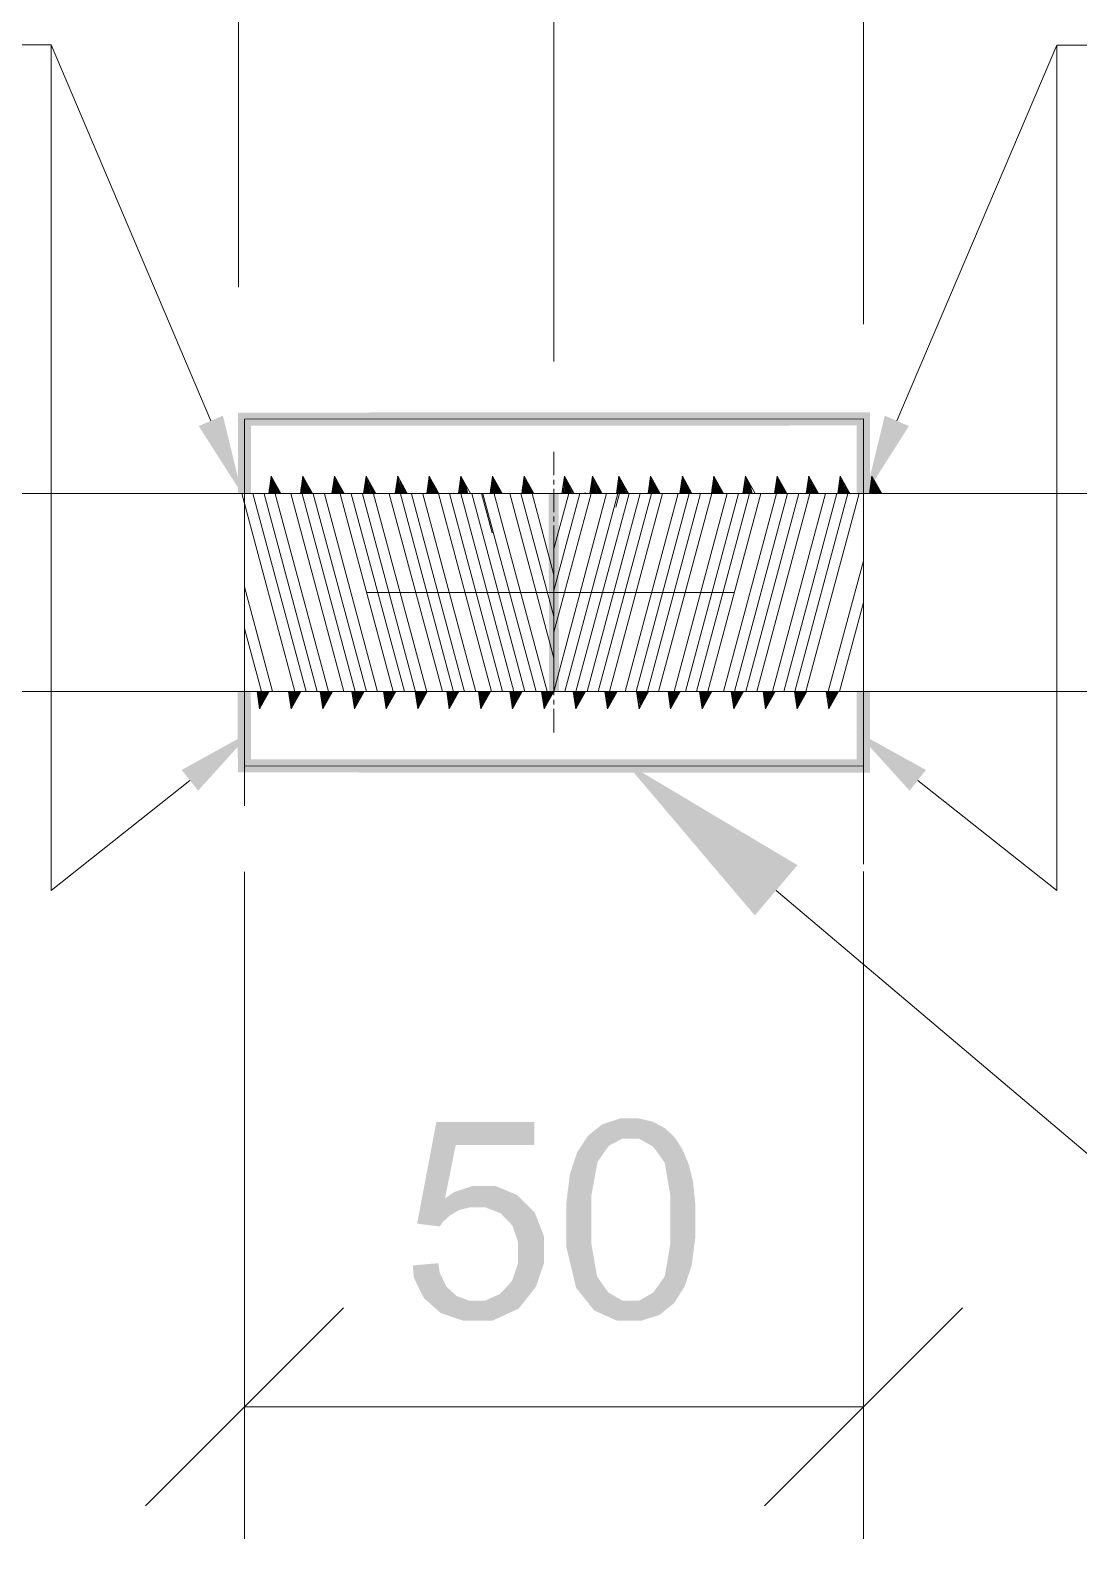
# Model space of a CAD drawing. Header units: millimetres. Extents: x 2 to 579, y 1 to 405.
# Drawn here: x 256.94 to 264.09, y 82.39 to 92.68 of the extents above; entities that cross this region are included whole.
import ezdxf

# ---------------------------------------------------------------- set-up
doc = ezdxf.new("R2010")
doc.units = ezdxf.units.MM
doc.linetypes.add('XKITLINE00', pattern=[0])
doc.layers.add('LinkedObject', color=7, linetype='Continuous', lineweight=0)

# ---------------------------------------------------------------- blocks, each defined once
blk = doc.blocks.new('*A4')
at = {"layer": 'LinkedObject'}
for color, points in [(6, [(258.087, 89.98), (258.252, 90.051), (258.381, 89.519)]), (4, [(262.663, 90.074), (258.444, 89.982), (258.354, 90.072)]), (4, [(258.354, 90.072), (258.444, 89.52), (258.354, 89.52)]), (4, [(258.444, 89.982), (258.444, 89.52), (258.354, 90.072)]), (4, [(262.573, 89.984), (258.444, 89.982), (262.663, 90.074)]), (4, [(262.663, 89.52), (262.573, 89.984), (262.663, 90.074)]), (6, [(262.764, 90.051), (262.929, 89.98), (262.635, 89.518)]), (4, [(262.573, 89.52), (262.573, 89.984), (262.663, 89.52)]), (4, [(260.473, 89.52), (260.543, 88.171), (260.475, 88.17)]), (4, [(260.54, 89.52), (260.543, 88.171), (260.473, 89.52)]), (4, [(258.442, 88.171), (258.444, 87.708), (258.352, 88.17)]), (4, [(258.352, 88.17), (258.444, 87.708), (258.354, 87.618)]), (4, [(262.663, 87.617), (262.573, 88.17), (262.663, 88.17)]), (4, [(262.573, 87.707), (262.573, 88.17), (262.663, 87.617)]), (6, [(258.083, 87.494), (257.971, 87.635), (258.45, 87.9)]), (6, [(263.045, 87.635), (262.933, 87.494), (262.566, 87.9)]), (4, [(258.444, 87.708), (262.573, 87.707), (258.354, 87.618)]), (4, [(258.354, 87.618), (262.573, 87.707), (262.663, 87.617)]), (1, [(262.169, 86.986), (261.878, 86.643), (260.994, 87.687)]), (7, [(259.839, 85.077), (259.576, 84.542), (259.707, 85.235)]), (7, [(260.376, 85.077), (259.707, 85.235), (260.376, 85.235)]), (7, [(259.839, 85.077), (259.707, 85.235), (260.376, 85.077)]), (7, [(260.883, 85.073), (260.741, 85.141), (260.789, 85.18)]), (7, [(260.838, 85.219), (260.974, 85.121), (260.789, 85.18)]), (7, [(260.789, 85.18), (260.974, 85.121), (260.883, 85.073)]), (7, [(260.96, 85.259), (260.974, 85.121), (260.838, 85.219)]), (7, [(261.033, 85.259), (260.974, 85.121), (260.96, 85.259)]), (7, [(260.974, 85.121), (261.033, 85.259), (261.031, 85.121)]), (7, [(261.033, 85.259), (261.089, 85.121), (261.031, 85.121)]), (7, [(261.183, 85.237), (261.033, 85.259), (261.087, 85.259)]), (7, [(261.224, 85.215), (261.033, 85.259), (261.183, 85.237)]), (7, [(261.186, 85.066), (261.033, 85.259), (261.224, 85.215)]), (7, [(261.089, 85.121), (261.033, 85.259), (261.186, 85.066)]), (7, [(261.224, 85.215), (261.225, 85.012), (261.186, 85.066)]), (7, [(261.265, 85.193), (261.225, 85.012), (261.224, 85.215)]), (7, [(261.332, 85.13), (261.225, 85.012), (261.265, 85.193)]), (7, [(259.766, 84.714), (259.576, 84.542), (259.839, 85.077)]), (7, [(260.741, 85.141), (260.849, 85.025), (260.667, 85.028)]), (7, [(260.849, 85.025), (260.741, 85.141), (260.883, 85.073)]), (7, [(261.359, 85.089), (261.225, 85.012), (261.332, 85.13)]), (7, [(261.359, 85.089), (261.264, 84.957), (261.225, 85.012)]), (7, [(261.385, 85.048), (261.264, 84.957), (261.359, 85.089)]), (7, [(260.667, 85.028), (260.849, 85.025), (260.643, 84.955)]), (7, [(260.643, 84.955), (260.849, 85.025), (260.806, 84.963)]), (7, [(261.427, 84.947), (261.264, 84.957), (261.385, 85.048)]), (7, [(260.806, 84.963), (260.594, 84.689), (260.643, 84.955)]), (7, [(260.764, 84.735), (260.594, 84.689), (260.806, 84.963)]), (7, [(260.643, 84.955), (260.594, 84.689), (260.618, 84.882)]), (7, [(261.442, 84.888), (261.302, 84.736), (261.264, 84.957)]), (7, [(261.442, 84.888), (261.264, 84.957), (261.427, 84.947)]), (7, [(261.457, 84.829), (261.302, 84.736), (261.442, 84.888)]), (7, [(259.954, 84.799), (259.766, 84.714), (259.827, 84.756)]), (7, [(259.936, 84.653), (259.766, 84.714), (259.954, 84.799)]), (7, [(259.936, 84.653), (259.954, 84.799), (259.977, 84.653)]), (7, [(259.977, 84.653), (259.954, 84.799), (260.041, 84.653)]), (7, [(260.021, 84.799), (260.041, 84.653), (259.954, 84.799)]), (7, [(260.258, 84.737), (260.021, 84.799), (260.109, 84.799)]), (7, [(260.146, 84.612), (260.021, 84.799), (260.258, 84.737)]), (7, [(260.041, 84.653), (260.021, 84.799), (260.146, 84.612)]), (7, [(261.473, 84.67), (261.302, 84.736), (261.457, 84.829)]), (7, [(259.576, 84.542), (259.766, 84.714), (259.864, 84.635)]), (7, [(259.864, 84.635), (259.766, 84.714), (259.936, 84.653)]), (7, [(260.146, 84.612), (260.258, 84.737), (260.185, 84.571)]), (7, [(260.185, 84.571), (260.258, 84.737), (260.225, 84.53)]), (7, [(260.318, 84.676), (260.225, 84.53), (260.258, 84.737)]), (7, [(260.225, 84.53), (260.318, 84.676), (260.264, 84.418)]), (7, [(260.264, 84.418), (260.318, 84.676), (260.44, 84.457)]), (7, [(260.44, 84.457), (260.318, 84.676), (260.379, 84.615)]), (7, [(260.594, 84.569), (260.764, 84.735), (260.764, 84.569)]), (7, [(260.594, 84.689), (260.764, 84.735), (260.594, 84.569)]), (7, [(261.473, 84.67), (261.302, 84.569), (261.302, 84.736)]), (7, [(261.473, 84.569), (261.302, 84.569), (261.473, 84.67)]), (7, [(259.832, 84.616), (259.576, 84.542), (259.864, 84.635)]), (7, [(259.8, 84.598), (259.576, 84.542), (259.832, 84.616)]), (7, [(259.749, 84.551), (259.576, 84.542), (259.8, 84.598)]), (7, [(260.764, 84.569), (260.594, 84.379), (260.594, 84.569)]), (7, [(260.764, 84.403), (260.594, 84.379), (260.764, 84.569)]), (7, [(261.473, 84.569), (261.302, 84.403), (261.302, 84.569)]), (7, [(261.473, 84.45), (261.302, 84.403), (261.473, 84.569)]), (7, [(259.576, 84.542), (259.749, 84.551), (259.731, 84.522)]), (7, [(260.264, 84.418), (260.44, 84.457), (260.264, 84.347)]), (7, [(260.264, 84.347), (260.44, 84.457), (260.264, 84.272)]), (7, [(260.44, 84.361), (260.264, 84.272), (260.44, 84.457)]), (7, [(260.223, 84.152), (260.44, 84.361), (260.333, 84.044)]), (7, [(260.264, 84.272), (260.44, 84.361), (260.223, 84.152)]), (7, [(260.333, 84.044), (260.44, 84.361), (260.386, 84.111)]), (7, [(260.386, 84.111), (260.44, 84.361), (260.44, 84.27)]), (7, [(260.764, 84.403), (260.727, 84.02), (260.594, 84.379)]), (7, [(260.594, 84.379), (260.727, 84.02), (260.66, 84.104)]), (7, [(260.803, 84.181), (260.727, 84.02), (260.764, 84.403)]), (7, [(261.264, 84.182), (261.473, 84.45), (261.424, 84.185)]), (7, [(261.302, 84.403), (261.473, 84.45), (261.264, 84.182)]), (7, [(261.424, 84.185), (261.473, 84.45), (261.448, 84.259)]), (7, [(259.73, 84.208), (259.546, 84.257), (259.72, 84.272)]), (7, [(259.546, 84.257), (259.679, 83.984), (259.554, 84.172)]), (7, [(259.73, 84.208), (259.679, 83.984), (259.546, 84.257)]), (7, [(259.554, 84.172), (259.679, 83.984), (259.621, 84.035)]), (7, [(259.775, 84.113), (259.679, 83.984), (259.73, 84.208)]), (7, [(260.223, 84.152), (260.333, 84.044), (260.182, 84.107)]), (7, [(260.727, 84.02), (260.803, 84.181), (260.841, 84.127)]), (7, [(261.424, 84.185), (261.225, 84.127), (261.264, 84.182)]), (7, [(261.399, 84.112), (261.225, 84.127), (261.424, 84.185)]), (7, [(259.679, 83.984), (259.775, 84.113), (259.737, 83.932)]), (7, [(259.81, 84.081), (259.737, 83.932), (259.775, 84.113)]), (7, [(259.844, 84.049), (259.737, 83.932), (259.81, 84.081)]), (7, [(259.844, 84.049), (259.979, 83.881), (259.737, 83.932)]), (7, [(259.929, 84.017), (259.979, 83.881), (259.844, 84.049)]), (7, [(259.979, 83.881), (260.333, 84.044), (260.091, 83.881)]), (7, [(260.04, 84.017), (260.333, 84.044), (259.979, 83.881)]), (7, [(260.141, 84.062), (260.333, 84.044), (260.04, 84.017)]), (7, [(260.091, 83.881), (260.333, 84.044), (260.268, 83.962)]), (7, [(260.182, 84.107), (260.333, 84.044), (260.141, 84.062)]), (7, [(260.88, 84.072), (260.727, 84.02), (260.841, 84.127)]), (7, [(260.88, 84.072), (261.033, 83.881), (260.727, 84.02)]), (7, [(260.976, 84.017), (261.033, 83.881), (260.88, 84.072)]), (7, [(261.278, 83.96), (261.09, 84.017), (261.186, 84.072)]), (7, [(261.225, 84.127), (261.327, 83.999), (261.186, 84.072)]), (7, [(261.186, 84.072), (261.327, 83.999), (261.278, 83.96)]), (7, [(261.327, 83.999), (261.225, 84.127), (261.399, 84.112)]), (7, [(259.979, 84.017), (259.979, 83.881), (259.929, 84.017)]), (7, [(260.04, 84.017), (259.979, 83.881), (259.979, 84.017)]), (7, [(260.727, 84.02), (261.033, 83.881), (260.783, 83.95)]), (7, [(260.783, 83.95), (261.033, 83.881), (260.936, 83.881)]), (7, [(261.033, 83.881), (260.976, 84.017), (261.033, 84.017)]), (7, [(261.033, 83.881), (261.09, 84.017), (261.107, 83.881)]), (7, [(261.09, 84.017), (261.033, 83.881), (261.033, 84.017)]), (7, [(261.23, 83.92), (261.09, 84.017), (261.278, 83.96)]), (7, [(261.107, 83.881), (261.09, 84.017), (261.23, 83.92)]), (7, [(259.737, 83.932), (259.979, 83.881), (259.887, 83.881)])]:
    blk.add_hatch(color=color, dxfattribs=at).paths.add_polyline_path(points, flags=17)
at = {"layer": 'LinkedObject', "color": 6, "linetype": 'XKITLINE00', "lineweight": 0}
for p, q in [((258.359, 90.927), (258.359, 99.607)), ((260.508, 90.42), (260.508, 99.607)), ((260.508, 90.704), (260.508, 99.607)), ((262.618, 90.675), (262.618, 99.607)), ((257.08, 92.579), (252.085, 92.579)), ((258.17, 90.015), (257.08, 92.579)), ((257.08, 86.814), (257.08, 92.579)), ((262.846, 90.015), (263.936, 92.578)), ((263.936, 92.578), (268.931, 92.578)), ((263.936, 86.813), (263.936, 92.578)), ((259.235, 88.845), (261.735, 88.845)), ((258.027, 87.564), (257.08, 86.814)), ((262.989, 87.564), (263.936, 86.813)), ((258.4, 86.941), (258.4, 82.393)), ((262.619, 86.942), (262.619, 82.393)), ((259.075, 83.968), (257.725, 82.618)), ((261.944, 82.618), (263.294, 83.968)), ((258.4, 83.293), (262.619, 83.293))]:
    blk.add_line(p, q, dxfattribs=at)
at = {"layer": 'LinkedObject', "color": 7, "linetype": 'XKITLINE00', "lineweight": 0}
for p, q in [((258.359, 90.027), (258.359, 90.027)), ((260.508, 89.804), (260.508, 89.804)), ((262.618, 89.775), (262.618, 89.775)), ((245.942, 89.52), (275.076, 89.52)), ((260.508, 89.52), (260.508, 89.52)), ((275.076, 88.17), (245.942, 88.17)), ((258.4, 87.841), (258.4, 87.841)), ((262.619, 87.842), (262.619, 87.842)), ((262.619, 83.293), (262.619, 83.293))]:
    blk.add_line(p, q, dxfattribs=at)
at = {"layer": 'LinkedObject', "color": 4, "linetype": 'XKITLINE00', "lineweight": 0}
for p, q in [((258.399, 90.027), (262.618, 90.029)), ((258.399, 89.52), (258.399, 90.027)), ((262.618, 89.52), (262.618, 90.029)), ((262.618, 90.029), (262.618, 86.992)), ((258.399, 89.88), (258.399, 87.391)), ((260.508, 89.143), (260.508, 88.17)), ((258.399, 88.17), (258.399, 87.663)), ((262.618, 88.171), (262.618, 87.662)), ((258.399, 87.663), (262.618, 87.662))]:
    blk.add_line(p, q, dxfattribs=at)
at = {"layer": 'LinkedObject', "color": 9, "linetype": 'XKITLINE00', "lineweight": 0}
for p, q in [((260.508, 89.645), (260.508, 89.804)), ((260.508, 89.582), (260.508, 89.613)), ((260.508, 89.395), (260.508, 89.551)), ((260.508, 89.392), (260.508, 89.52)), ((260.508, 89.332), (260.508, 89.363)), ((260.508, 89.33), (260.508, 89.361)), ((260.508, 89.145), (260.508, 89.301)), ((260.508, 89.142), (260.508, 89.299)), ((260.508, 89.082), (260.508, 89.113)), ((260.508, 89.08), (260.508, 89.111)), ((260.508, 88.895), (260.508, 89.051)), ((260.508, 88.892), (260.508, 89.049)), ((260.508, 88.832), (260.508, 88.863)), ((260.508, 88.83), (260.508, 88.861)), ((260.508, 88.645), (260.508, 88.801)), ((260.508, 88.642), (260.508, 88.799)), ((260.508, 88.582), (260.508, 88.613)), ((260.508, 88.58), (260.508, 88.611)), ((260.508, 88.395), (260.508, 88.551)), ((260.509, 88.392), (260.508, 88.549)), ((260.508, 88.332), (260.508, 88.363)), ((260.509, 88.145), (260.508, 88.301)), ((260.509, 88.33), (260.509, 88.361)), ((260.509, 88.17), (260.509, 88.299)), ((260.509, 88.082), (260.509, 88.113)), ((260.509, 87.891), (260.509, 88.051))]:
    blk.add_line(p, q, dxfattribs=at)
at = {"layer": 'LinkedObject', "color": 1, "linetype": 'XKITLINE00', "lineweight": 0}
for p, q in [((258.581, 89.638), (258.564, 89.52)), ((258.577, 89.607), (258.6, 89.52)), ((258.578, 89.615), (258.603, 89.52)), ((258.58, 89.629), (258.609, 89.52)), ((258.647, 89.52), (258.581, 89.638)), ((258.581, 89.636), (258.612, 89.52)), ((258.591, 89.62), (258.618, 89.52)), ((258.597, 89.61), (258.621, 89.52)), ((258.797, 89.638), (258.78, 89.52)), ((258.792, 89.608), (258.816, 89.52)), ((258.794, 89.615), (258.819, 89.52)), ((258.796, 89.629), (258.825, 89.52)), ((258.863, 89.52), (258.797, 89.638)), ((258.797, 89.637), (258.828, 89.52)), ((258.807, 89.62), (258.834, 89.52)), ((258.813, 89.609), (258.837, 89.52)), ((259.012, 89.638), (258.995, 89.52)), ((259.008, 89.608), (259.032, 89.52)), ((259.009, 89.615), (259.035, 89.52)), ((259.011, 89.63), (259.041, 89.52)), ((259.078, 89.52), (259.012, 89.638)), ((259.012, 89.637), (259.044, 89.52)), ((259.023, 89.619), (259.05, 89.52)), ((259.029, 89.609), (259.053, 89.52)), ((259.228, 89.638), (259.211, 89.52)), ((259.224, 89.608), (259.247, 89.52)), ((259.225, 89.615), (259.25, 89.52)), ((259.227, 89.63), (259.256, 89.52)), ((259.294, 89.52), (259.228, 89.638)), ((259.228, 89.637), (259.259, 89.52)), ((259.239, 89.619), (259.265, 89.52)), ((259.245, 89.608), (259.268, 89.52)), ((259.444, 89.638), (259.426, 89.52)), ((259.439, 89.609), (259.463, 89.52)), ((259.44, 89.616), (259.466, 89.52)), ((259.442, 89.63), (259.472, 89.52)), ((259.443, 89.638), (259.475, 89.52)), ((259.509, 89.52), (259.444, 89.638)), ((259.455, 89.618), (259.481, 89.52)), ((259.46, 89.608), (259.484, 89.52)), ((259.659, 89.638), (259.642, 89.52)), ((259.655, 89.609), (259.679, 89.52)), ((259.656, 89.616), (259.682, 89.52)), ((259.658, 89.631), (259.688, 89.52)), ((259.659, 89.638), (259.691, 89.52)), ((259.725, 89.52), (259.659, 89.638)), ((259.67, 89.618), (259.697, 89.52)), ((259.676, 89.607), (259.7, 89.52)), ((259.875, 89.638), (259.857, 89.52)), ((259.87, 89.609), (259.894, 89.52)), ((259.872, 89.616), (259.897, 89.52)), ((259.874, 89.631), (259.903, 89.52)), ((259.875, 89.638), (259.906, 89.52)), ((259.94, 89.52), (259.875, 89.638)), ((259.886, 89.617), (259.912, 89.52)), ((259.892, 89.607), (259.915, 89.52)), ((260.09, 89.638), (260.073, 89.52)), ((260.086, 89.607), (260.109, 89.52)), ((260.087, 89.614), (260.112, 89.52)), ((260.089, 89.628), (260.118, 89.52)), ((260.156, 89.52), (260.09, 89.638)), ((260.09, 89.636), (260.121, 89.52)), ((260.1, 89.621), (260.127, 89.52)), ((260.106, 89.61), (260.13, 89.52)), ((260.306, 89.638), (260.289, 89.52)), ((260.301, 89.607), (260.325, 89.52)), ((260.302, 89.614), (260.328, 89.52)), ((260.304, 89.629), (260.334, 89.52)), ((260.305, 89.636), (260.337, 89.52)), ((260.372, 89.52), (260.306, 89.638)), ((260.316, 89.62), (260.343, 89.52)), ((260.321, 89.61), (260.346, 89.52)), ((260.58, 89.638), (260.563, 89.52)), ((260.576, 89.607), (260.599, 89.52)), ((260.577, 89.615), (260.602, 89.52)), ((260.579, 89.629), (260.608, 89.52)), ((260.646, 89.52), (260.58, 89.638)), ((260.58, 89.636), (260.611, 89.52)), ((260.59, 89.62), (260.617, 89.52)), ((260.596, 89.61), (260.62, 89.52)), ((260.771, 89.638), (260.754, 89.52)), ((260.767, 89.608), (260.79, 89.52)), ((260.768, 89.615), (260.793, 89.52)), ((260.77, 89.629), (260.799, 89.52)), ((260.837, 89.52), (260.771, 89.638)), ((260.771, 89.637), (260.802, 89.52)), ((260.782, 89.62), (260.808, 89.52)), ((260.787, 89.609), (260.811, 89.52)), ((260.952, 89.638), (260.935, 89.52)), ((260.948, 89.608), (260.972, 89.52)), ((260.949, 89.615), (260.975, 89.52)), ((260.951, 89.63), (260.981, 89.52)), ((261.018, 89.52), (260.952, 89.638)), ((260.952, 89.637), (260.984, 89.52)), ((260.963, 89.619), (260.99, 89.52)), ((260.969, 89.609), (260.993, 89.52)), ((261.168, 89.638), (261.151, 89.52)), ((261.164, 89.608), (261.187, 89.52)), ((261.165, 89.615), (261.19, 89.52)), ((261.167, 89.63), (261.196, 89.52)), ((261.234, 89.52), (261.168, 89.638)), ((261.168, 89.637), (261.199, 89.52)), ((261.179, 89.619), (261.205, 89.52)), ((261.185, 89.608), (261.208, 89.52)), ((261.384, 89.638), (261.366, 89.52)), ((261.379, 89.609), (261.403, 89.52)), ((261.38, 89.616), (261.406, 89.52)), ((261.382, 89.63), (261.412, 89.52)), ((261.383, 89.637), (261.415, 89.52)), ((261.449, 89.52), (261.384, 89.638)), ((261.395, 89.618), (261.421, 89.52)), ((261.4, 89.608), (261.424, 89.52)), ((261.599, 89.638), (261.582, 89.52)), ((261.595, 89.609), (261.619, 89.52)), ((261.596, 89.616), (261.622, 89.52)), ((261.598, 89.631), (261.628, 89.52)), ((261.599, 89.638), (261.631, 89.52)), ((261.665, 89.52), (261.599, 89.638)), ((261.61, 89.618), (261.637, 89.52)), ((261.616, 89.607), (261.64, 89.52)), ((261.815, 89.638), (261.797, 89.52)), ((261.81, 89.609), (261.834, 89.52)), ((261.811, 89.616), (261.837, 89.52)), ((261.814, 89.631), (261.843, 89.52)), ((261.815, 89.638), (261.846, 89.52)), ((261.88, 89.52), (261.815, 89.638)), ((261.826, 89.617), (261.852, 89.52)), ((261.832, 89.607), (261.855, 89.52)), ((262.03, 89.638), (262.013, 89.52)), ((262.026, 89.607), (262.049, 89.52)), ((262.027, 89.614), (262.052, 89.52)), ((262.029, 89.628), (262.058, 89.52)), ((262.096, 89.52), (262.03, 89.638)), ((262.03, 89.636), (262.061, 89.52)), ((262.04, 89.621), (262.067, 89.52)), ((262.046, 89.611), (262.07, 89.52)), ((262.246, 89.638), (262.229, 89.52)), ((262.241, 89.607), (262.265, 89.52)), ((262.242, 89.614), (262.268, 89.52)), ((262.244, 89.629), (262.273, 89.52)), ((262.245, 89.636), (262.276, 89.52)), ((262.312, 89.52), (262.246, 89.638)), ((262.256, 89.62), (262.282, 89.52)), ((262.261, 89.61), (262.285, 89.52)), ((262.461, 89.638), (262.444, 89.52)), ((262.457, 89.607), (262.48, 89.52)), ((262.458, 89.615), (262.483, 89.52)), ((262.46, 89.629), (262.489, 89.52)), ((262.527, 89.52), (262.461, 89.638)), ((262.461, 89.636), (262.492, 89.52)), ((262.471, 89.62), (262.498, 89.52)), ((262.477, 89.61), (262.501, 89.52)), ((262.677, 89.638), (262.66, 89.52)), ((262.672, 89.608), (262.696, 89.52)), ((262.673, 89.615), (262.699, 89.52)), ((262.676, 89.629), (262.705, 89.52)), ((262.743, 89.52), (262.677, 89.638)), ((262.677, 89.637), (262.708, 89.52)), ((262.687, 89.62), (262.714, 89.52)), ((262.693, 89.609), (262.717, 89.52)), ((258.381, 89.519), (258.742, 88.169)), ((258.457, 89.519), (258.819, 88.169)), ((258.533, 89.518), (258.895, 88.169)), ((258.564, 89.52), (258.564, 89.52)), ((258.565, 89.528), (258.567, 89.52)), ((258.567, 89.542), (258.573, 89.52)), ((258.568, 89.549), (258.576, 89.52)), ((258.571, 89.564), (258.582, 89.52)), ((258.572, 89.571), (258.585, 89.52)), ((258.574, 89.586), (258.591, 89.52)), ((258.575, 89.593), (258.594, 89.52)), ((258.609, 89.589), (258.627, 89.52)), ((258.609, 89.518), (258.971, 88.169)), ((258.615, 89.579), (258.63, 89.52)), ((258.626, 89.558), (258.636, 89.52)), ((258.632, 89.547), (258.639, 89.52)), ((258.643, 89.527), (258.645, 89.52)), ((258.716, 89.519), (259.077, 88.169)), ((258.78, 89.521), (258.78, 89.52)), ((258.781, 89.528), (258.783, 89.52)), ((258.783, 89.542), (258.789, 89.52)), ((258.784, 89.55), (258.792, 89.52)), ((258.786, 89.564), (258.798, 89.52)), ((258.787, 89.571), (258.801, 89.52)), ((258.789, 89.586), (258.807, 89.52)), ((258.79, 89.593), (258.81, 89.52)), ((258.792, 89.518), (259.154, 88.169)), ((258.825, 89.588), (258.843, 89.52)), ((258.83, 89.578), (258.846, 89.52)), ((258.842, 89.557), (258.852, 89.52)), ((258.848, 89.547), (258.855, 89.52)), ((258.859, 89.526), (258.861, 89.52)), ((258.868, 89.518), (259.23, 88.169)), ((258.944, 89.518), (259.306, 88.168)), ((258.995, 89.521), (258.996, 89.52)), ((258.996, 89.528), (258.999, 89.52)), ((258.999, 89.543), (259.005, 89.52)), ((259, 89.55), (259.008, 89.52)), ((259.002, 89.564), (259.014, 89.52)), ((259.003, 89.572), (259.017, 89.52)), ((259.005, 89.586), (259.023, 89.52)), ((259.006, 89.593), (259.026, 89.52)), ((259.04, 89.588), (259.059, 89.52)), ((259.046, 89.578), (259.062, 89.52)), ((259.051, 89.518), (259.413, 88.169)), ((259.058, 89.557), (259.068, 89.52)), ((259.063, 89.547), (259.071, 89.52)), ((259.075, 89.526), (259.077, 89.52)), ((259.127, 89.518), (259.489, 88.169)), ((259.203, 89.518), (259.565, 88.168)), ((259.211, 89.521), (259.211, 89.52)), ((259.212, 89.529), (259.214, 89.52)), ((259.214, 89.543), (259.22, 89.52)), ((259.215, 89.55), (259.223, 89.52)), ((259.217, 89.565), (259.229, 89.52)), ((259.218, 89.572), (259.232, 89.52)), ((259.221, 89.587), (259.238, 89.52)), ((259.222, 89.594), (259.241, 89.52)), ((259.256, 89.588), (259.274, 89.52)), ((259.262, 89.577), (259.277, 89.52)), ((259.273, 89.557), (259.283, 89.52)), ((259.279, 89.546), (259.286, 89.52)), ((259.279, 89.518), (259.641, 88.168)), ((259.291, 89.525), (259.292, 89.52)), ((259.386, 89.518), (259.748, 88.169)), ((259.427, 89.522), (259.427, 89.52)), ((259.428, 89.529), (259.43, 89.52)), ((259.43, 89.543), (259.436, 89.52)), ((259.431, 89.551), (259.439, 89.52)), ((259.433, 89.565), (259.445, 89.52)), ((259.434, 89.572), (259.448, 89.52)), ((259.436, 89.587), (259.454, 89.52)), ((259.437, 89.594), (259.457, 89.52)), ((259.462, 89.518), (259.824, 88.168)), ((259.472, 89.587), (259.49, 89.52)), ((259.478, 89.577), (259.493, 89.52)), ((259.489, 89.556), (259.499, 89.52)), ((259.495, 89.546), (259.502, 89.52)), ((259.507, 89.525), (259.508, 89.52)), ((259.538, 89.518), (259.9, 88.168)), ((259.614, 89.517), (259.976, 88.168)), ((259.642, 89.522), (259.643, 89.52)), ((259.643, 89.529), (259.646, 89.52)), ((259.645, 89.544), (259.652, 89.52)), ((259.646, 89.551), (259.655, 89.52)), ((259.649, 89.565), (259.661, 89.52)), ((259.65, 89.573), (259.664, 89.52)), ((259.652, 89.587), (259.67, 89.52)), ((259.653, 89.594), (259.673, 89.52)), ((259.688, 89.587), (259.706, 89.52)), ((259.694, 89.576), (259.709, 89.52)), ((259.705, 89.556), (259.715, 89.52)), ((259.711, 89.545), (259.718, 89.52)), ((259.721, 89.519), (260.082, 88.17)), ((259.722, 89.525), (259.724, 89.52)), ((259.797, 89.519), (260.159, 88.169)), ((259.858, 89.522), (259.858, 89.52)), ((259.859, 89.53), (259.861, 89.52)), ((259.861, 89.544), (259.867, 89.52)), ((259.862, 89.551), (259.87, 89.52)), ((259.864, 89.566), (259.876, 89.52)), ((259.865, 89.573), (259.879, 89.52)), ((259.867, 89.587), (259.885, 89.52)), ((259.868, 89.595), (259.888, 89.52)), ((259.873, 89.519), (260.235, 88.169)), ((259.904, 89.586), (259.921, 89.52)), ((259.949, 89.519), (260.311, 88.169)), ((260.015, 89.52), (260.087, 89.252)), ((260.025, 89.518), (260.387, 88.169)), ((260.074, 89.527), (260.076, 89.52)), ((260.076, 89.542), (260.082, 89.52)), ((260.077, 89.549), (260.085, 89.52)), ((260.079, 89.563), (260.091, 89.52)), ((260.08, 89.57), (260.094, 89.52)), ((260.083, 89.585), (260.1, 89.52)), ((260.084, 89.592), (260.103, 89.52)), ((260.101, 89.518), (260.463, 88.169)), ((260.117, 89.59), (260.136, 89.52)), ((260.123, 89.579), (260.139, 89.52)), ((260.134, 89.559), (260.145, 89.52)), ((260.14, 89.548), (260.148, 89.52)), ((260.152, 89.528), (260.154, 89.52)), ((260.208, 89.52), (260.509, 88.398)), ((260.284, 89.52), (260.508, 88.682)), ((260.289, 89.52), (260.289, 89.52)), ((260.29, 89.527), (260.292, 89.52)), ((260.292, 89.542), (260.298, 89.52)), ((260.293, 89.549), (260.301, 89.52)), ((260.295, 89.564), (260.307, 89.52)), ((260.296, 89.571), (260.31, 89.52)), ((260.298, 89.585), (260.316, 89.52)), ((260.299, 89.592), (260.319, 89.52)), ((260.333, 89.589), (260.352, 89.52)), ((260.339, 89.579), (260.355, 89.52)), ((260.35, 89.558), (260.361, 89.52)), ((260.356, 89.548), (260.364, 89.52)), ((260.36, 89.519), (260.508, 88.966)), ((260.368, 89.527), (260.369, 89.52)), ((260.504, 89.52), (260.504, 89.52)), ((260.507, 89.52), (260.507, 89.52)), ((260.868, 89.52), (260.507, 88.17)), ((260.762, 89.521), (260.508, 88.575)), ((260.686, 89.521), (260.508, 88.859)), ((260.61, 89.521), (260.508, 89.142)), ((260.566, 89.542), (260.572, 89.52)), ((260.567, 89.549), (260.575, 89.52)), ((260.569, 89.564), (260.581, 89.52)), ((260.57, 89.571), (260.584, 89.52)), ((260.572, 89.547), (260.579, 89.52)), ((260.573, 89.586), (260.59, 89.52)), ((260.574, 89.593), (260.593, 89.52)), ((260.583, 89.527), (260.585, 89.52)), ((260.944, 89.52), (260.583, 88.17)), ((260.608, 89.589), (260.626, 89.52)), ((260.613, 89.579), (260.629, 89.52)), ((260.625, 89.558), (260.635, 89.52)), ((261.021, 89.52), (260.659, 88.17)), ((260.72, 89.521), (260.72, 89.52)), ((260.721, 89.528), (260.723, 89.52)), ((261.097, 89.52), (260.735, 88.171)), ((260.757, 89.542), (260.763, 89.52)), ((260.758, 89.55), (260.766, 89.52)), ((260.761, 89.564), (260.772, 89.52)), ((260.762, 89.571), (260.775, 89.52)), ((260.764, 89.586), (260.781, 89.52)), ((260.765, 89.593), (260.784, 89.52)), ((260.799, 89.588), (260.817, 89.52)), ((260.799, 89.526), (260.801, 89.52)), ((260.805, 89.578), (260.82, 89.52)), ((261.173, 89.52), (260.811, 88.171)), ((260.816, 89.557), (260.826, 89.52)), ((260.822, 89.547), (260.829, 89.52)), ((261.249, 89.521), (260.887, 88.171)), ((260.956, 89.52), (260.93, 89.426)), ((260.935, 89.521), (260.936, 89.52)), ((260.936, 89.528), (260.939, 89.52)), ((260.939, 89.543), (260.945, 89.52)), ((260.94, 89.55), (260.948, 89.52)), ((260.942, 89.564), (260.954, 89.52)), ((260.943, 89.572), (260.957, 89.52)), ((260.945, 89.586), (260.963, 89.52)), ((260.946, 89.593), (260.966, 89.52)), ((260.98, 89.588), (260.999, 89.52)), ((260.986, 89.578), (261.002, 89.52)), ((261.355, 89.519), (260.994, 88.169)), ((260.998, 89.557), (261.008, 89.52)), ((261.003, 89.547), (261.011, 89.52)), ((261.015, 89.526), (261.017, 89.52)), ((261.431, 89.519), (261.07, 88.17)), ((261.508, 89.519), (261.146, 88.17)), ((261.151, 89.521), (261.151, 89.52)), ((261.152, 89.529), (261.154, 89.52)), ((261.154, 89.543), (261.16, 89.52)), ((261.155, 89.55), (261.163, 89.52)), ((261.157, 89.565), (261.169, 89.52)), ((261.158, 89.572), (261.172, 89.52)), ((261.16, 89.586), (261.178, 89.52)), ((261.162, 89.594), (261.181, 89.52)), ((261.196, 89.588), (261.214, 89.52)), ((261.202, 89.577), (261.217, 89.52)), ((261.213, 89.556), (261.223, 89.52)), ((261.219, 89.546), (261.226, 89.52)), ((261.584, 89.52), (261.222, 88.17)), ((261.231, 89.525), (261.232, 89.52)), ((261.69, 89.519), (261.329, 88.17)), ((261.367, 89.522), (261.367, 89.52)), ((261.368, 89.529), (261.37, 89.52)), ((261.37, 89.543), (261.376, 89.52)), ((261.371, 89.551), (261.379, 89.52)), ((261.373, 89.565), (261.385, 89.52)), ((261.374, 89.572), (261.388, 89.52)), ((261.376, 89.587), (261.394, 89.52)), ((261.377, 89.594), (261.397, 89.52)), ((261.767, 89.519), (261.405, 88.17)), ((261.412, 89.587), (261.43, 89.52)), ((261.418, 89.577), (261.433, 89.52)), ((261.429, 89.556), (261.439, 89.52)), ((261.435, 89.546), (261.442, 89.52)), ((261.447, 89.525), (261.448, 89.52)), ((261.843, 89.52), (261.481, 88.17)), ((261.919, 89.52), (261.557, 88.17)), ((261.582, 89.522), (261.583, 89.52)), ((261.583, 89.529), (261.586, 89.52)), ((261.585, 89.544), (261.592, 89.52)), ((261.586, 89.551), (261.595, 89.52)), ((261.588, 89.565), (261.601, 89.52)), ((261.59, 89.573), (261.604, 89.52)), ((261.592, 89.587), (261.61, 89.52)), ((261.593, 89.594), (261.613, 89.52)), ((261.628, 89.587), (261.646, 89.52)), ((261.633, 89.576), (261.649, 89.52)), ((261.645, 89.556), (261.655, 89.52)), ((261.651, 89.545), (261.658, 89.52)), ((261.662, 89.525), (261.664, 89.52)), ((262.025, 89.519), (261.664, 88.17)), ((261.798, 89.522), (261.798, 89.52)), ((261.799, 89.529), (261.801, 89.52)), ((261.801, 89.544), (261.807, 89.52)), ((261.802, 89.551), (261.81, 89.52)), ((261.804, 89.566), (261.816, 89.52)), ((261.805, 89.573), (261.819, 89.52)), ((261.807, 89.587), (261.825, 89.52)), ((261.808, 89.595), (261.828, 89.52)), ((262.178, 89.52), (261.816, 88.17)), ((261.844, 89.586), (261.861, 89.52)), ((262.254, 89.52), (261.892, 88.17)), ((262.361, 89.52), (261.999, 88.17)), ((262.014, 89.527), (262.016, 89.52)), ((262.016, 89.542), (262.022, 89.52)), ((262.017, 89.549), (262.025, 89.52)), ((262.019, 89.563), (262.031, 89.52)), ((262.02, 89.57), (262.034, 89.52)), ((262.022, 89.585), (262.04, 89.52)), ((262.023, 89.592), (262.043, 89.52)), ((262.057, 89.59), (262.076, 89.52)), ((262.063, 89.579), (262.079, 89.52)), ((262.074, 89.559), (262.085, 89.52)), ((262.437, 89.52), (262.075, 88.17)), ((262.08, 89.548), (262.088, 89.52)), ((262.092, 89.528), (262.094, 89.52)), ((262.513, 89.52), (262.151, 88.17)), ((262.589, 89.52), (262.227, 88.17)), ((262.229, 89.52), (262.229, 89.52)), ((262.23, 89.527), (262.232, 89.52)), ((262.232, 89.542), (262.238, 89.52)), ((262.233, 89.549), (262.241, 89.52)), ((262.235, 89.564), (262.247, 89.52)), ((262.236, 89.571), (262.25, 89.52)), ((262.238, 89.585), (262.256, 89.52)), ((262.239, 89.593), (262.259, 89.52)), ((262.273, 89.589), (262.291, 89.52)), ((262.279, 89.579), (262.294, 89.52)), ((262.29, 89.558), (262.3, 89.52)), ((262.296, 89.548), (262.303, 89.52)), ((262.308, 89.527), (262.309, 89.52)), ((262.444, 89.52), (262.444, 89.52)), ((262.445, 89.528), (262.447, 89.52)), ((262.447, 89.542), (262.453, 89.52)), ((262.448, 89.549), (262.456, 89.52)), ((262.45, 89.564), (262.462, 89.52)), ((262.452, 89.571), (262.465, 89.52)), ((262.454, 89.586), (262.471, 89.52)), ((262.455, 89.593), (262.474, 89.52)), ((262.489, 89.589), (262.507, 89.52)), ((262.494, 89.579), (262.51, 89.52)), ((262.506, 89.558), (262.516, 89.52)), ((262.512, 89.547), (262.519, 89.52)), ((262.523, 89.527), (262.525, 89.52)), ((262.66, 89.521), (262.66, 89.52)), ((262.661, 89.528), (262.663, 89.52)), ((262.663, 89.542), (262.669, 89.52)), ((262.664, 89.55), (262.672, 89.52)), ((262.666, 89.564), (262.678, 89.52)), ((262.667, 89.571), (262.681, 89.52)), ((262.669, 89.586), (262.687, 89.52)), ((262.67, 89.593), (262.69, 89.52)), ((262.704, 89.588), (262.723, 89.52)), ((262.71, 89.578), (262.726, 89.52)), ((262.722, 89.557), (262.732, 89.52)), ((262.728, 89.547), (262.735, 89.52)), ((262.739, 89.526), (262.741, 89.52)), ((262.618, 89.06), (262.379, 88.17)), ((258.399, 88.884), (258.59, 88.169)), ((262.618, 88.777), (262.456, 88.17)), ((258.399, 88.6), (258.514, 88.169)), ((258.502, 88.052), (258.485, 88.17)), ((258.486, 88.17), (258.513, 88.072)), ((258.489, 88.17), (258.515, 88.075)), ((258.495, 88.17), (258.519, 88.082)), ((258.498, 88.17), (258.521, 88.086)), ((258.568, 88.17), (258.502, 88.052)), ((258.504, 88.17), (258.525, 88.093)), ((258.507, 88.17), (258.527, 88.097)), ((258.513, 88.17), (258.531, 88.104)), ((258.516, 88.17), (258.533, 88.108)), ((258.522, 88.17), (258.537, 88.115)), ((258.525, 88.17), (258.539, 88.119)), ((258.531, 88.17), (258.543, 88.126)), ((258.534, 88.17), (258.545, 88.13)), ((258.54, 88.17), (258.549, 88.137)), ((258.543, 88.17), (258.551, 88.141)), ((258.549, 88.17), (258.555, 88.148)), ((258.552, 88.17), (258.557, 88.151)), ((258.558, 88.17), (258.561, 88.159)), ((258.561, 88.17), (258.563, 88.162)), ((258.567, 88.17), (258.567, 88.17)), ((258.718, 88.052), (258.7, 88.17)), ((258.702, 88.17), (258.728, 88.072)), ((258.705, 88.17), (258.73, 88.075)), ((258.711, 88.17), (258.734, 88.083)), ((258.714, 88.17), (258.736, 88.086)), ((258.783, 88.17), (258.718, 88.052)), ((258.72, 88.17), (258.74, 88.094)), ((258.723, 88.17), (258.742, 88.097)), ((258.729, 88.17), (258.746, 88.104)), ((258.732, 88.17), (258.749, 88.108)), ((258.738, 88.17), (258.753, 88.115)), ((258.741, 88.17), (258.755, 88.119)), ((258.747, 88.17), (258.759, 88.126)), ((258.75, 88.17), (258.761, 88.13)), ((258.756, 88.17), (258.765, 88.137)), ((258.759, 88.17), (258.767, 88.141)), ((258.765, 88.17), (258.771, 88.148)), ((258.768, 88.17), (258.773, 88.152)), ((258.774, 88.17), (258.777, 88.159)), ((258.777, 88.17), (258.779, 88.162)), ((258.783, 88.17), (258.783, 88.17)), ((258.933, 88.052), (258.916, 88.17)), ((258.918, 88.17), (258.944, 88.072)), ((258.921, 88.17), (258.946, 88.076)), ((258.926, 88.17), (258.95, 88.083)), ((258.929, 88.17), (258.952, 88.086)), ((258.999, 88.17), (258.933, 88.052)), ((258.935, 88.17), (258.956, 88.094)), ((258.938, 88.17), (258.958, 88.097)), ((258.944, 88.17), (258.962, 88.105)), ((258.947, 88.17), (258.964, 88.108)), ((258.953, 88.17), (258.968, 88.115)), ((258.956, 88.17), (258.97, 88.119)), ((258.962, 88.17), (258.974, 88.126)), ((258.965, 88.17), (258.976, 88.13)), ((258.971, 88.17), (258.98, 88.137)), ((258.974, 88.17), (258.982, 88.141)), ((258.98, 88.17), (258.986, 88.148)), ((258.983, 88.17), (258.988, 88.152)), ((258.989, 88.17), (258.992, 88.159)), ((258.992, 88.17), (258.994, 88.163)), ((258.998, 88.17), (258.999, 88.17)), ((259.149, 88.052), (259.131, 88.17)), ((259.133, 88.17), (259.16, 88.072)), ((259.136, 88.17), (259.162, 88.076)), ((259.142, 88.17), (259.166, 88.083)), ((259.145, 88.17), (259.168, 88.087)), ((259.214, 88.17), (259.149, 88.052)), ((259.151, 88.17), (259.172, 88.094)), ((259.154, 88.17), (259.174, 88.097)), ((259.16, 88.17), (259.178, 88.105)), ((259.163, 88.17), (259.18, 88.108)), ((259.169, 88.17), (259.184, 88.116)), ((259.172, 88.17), (259.186, 88.119)), ((259.178, 88.17), (259.19, 88.127)), ((259.181, 88.17), (259.192, 88.13)), ((259.187, 88.17), (259.196, 88.137)), ((259.19, 88.17), (259.198, 88.141)), ((259.196, 88.17), (259.202, 88.148)), ((259.199, 88.17), (259.204, 88.152)), ((259.205, 88.17), (259.208, 88.159)), ((259.208, 88.17), (259.21, 88.163)), ((259.214, 88.17), (259.214, 88.17)), ((259.364, 88.052), (259.347, 88.17)), ((259.349, 88.17), (259.375, 88.072)), ((259.352, 88.17), (259.377, 88.076)), ((259.358, 88.17), (259.381, 88.083)), ((259.361, 88.17), (259.383, 88.087)), ((259.43, 88.17), (259.364, 88.052)), ((259.367, 88.17), (259.387, 88.094)), ((259.37, 88.17), (259.389, 88.098)), ((259.376, 88.17), (259.393, 88.105)), ((259.379, 88.17), (259.395, 88.109)), ((259.385, 88.17), (259.399, 88.116)), ((259.388, 88.17), (259.401, 88.119)), ((259.394, 88.17), (259.406, 88.127)), ((259.397, 88.17), (259.408, 88.13)), ((259.403, 88.17), (259.412, 88.138)), ((259.406, 88.17), (259.414, 88.141)), ((259.412, 88.17), (259.418, 88.148)), ((259.415, 88.17), (259.42, 88.152)), ((259.421, 88.17), (259.424, 88.159)), ((259.424, 88.17), (259.426, 88.163)), ((259.43, 88.17), (259.43, 88.17)), ((259.58, 88.052), (259.562, 88.17)), ((259.565, 88.17), (259.591, 88.072)), ((259.568, 88.17), (259.593, 88.076)), ((259.574, 88.17), (259.597, 88.083)), ((259.577, 88.17), (259.599, 88.087)), ((259.645, 88.17), (259.58, 88.052)), ((259.583, 88.17), (259.603, 88.094)), ((259.586, 88.17), (259.605, 88.098)), ((259.591, 88.17), (259.609, 88.105)), ((259.594, 88.17), (259.611, 88.109)), ((259.6, 88.17), (259.615, 88.116)), ((259.603, 88.17), (259.617, 88.12)), ((259.609, 88.17), (259.621, 88.127)), ((259.612, 88.17), (259.623, 88.13)), ((259.618, 88.17), (259.627, 88.138)), ((259.621, 88.17), (259.629, 88.141)), ((259.627, 88.17), (259.633, 88.149)), ((259.63, 88.17), (259.635, 88.152)), ((259.636, 88.17), (259.639, 88.159)), ((259.639, 88.17), (259.641, 88.163)), ((259.645, 88.17), (259.645, 88.17)), ((259.795, 88.052), (259.778, 88.17)), ((259.78, 88.17), (259.806, 88.073)), ((259.783, 88.17), (259.808, 88.076)), ((259.789, 88.17), (259.813, 88.083)), ((259.792, 88.17), (259.815, 88.087)), ((259.861, 88.17), (259.795, 88.052)), ((259.798, 88.17), (259.819, 88.094)), ((259.801, 88.17), (259.821, 88.098)), ((259.807, 88.17), (259.825, 88.105)), ((259.81, 88.17), (259.827, 88.109)), ((259.816, 88.17), (259.831, 88.116)), ((259.819, 88.17), (259.833, 88.12)), ((259.825, 88.17), (259.837, 88.127)), ((259.828, 88.17), (259.839, 88.131)), ((259.834, 88.17), (259.843, 88.138)), ((259.837, 88.17), (259.845, 88.141)), ((259.843, 88.17), (259.849, 88.149)), ((259.846, 88.17), (259.851, 88.152)), ((259.852, 88.17), (259.855, 88.16)), ((259.855, 88.17), (259.857, 88.163)), ((260.011, 88.052), (259.994, 88.17)), ((259.995, 88.17), (260.021, 88.071)), ((259.998, 88.17), (260.023, 88.075)), ((260.004, 88.17), (260.027, 88.082)), ((260.007, 88.17), (260.029, 88.086)), ((260.077, 88.17), (260.011, 88.052)), ((260.013, 88.17), (260.033, 88.093)), ((260.016, 88.17), (260.036, 88.097)), ((260.022, 88.17), (260.04, 88.104)), ((260.025, 88.17), (260.042, 88.108)), ((260.031, 88.17), (260.046, 88.115)), ((260.034, 88.17), (260.048, 88.118)), ((260.04, 88.17), (260.052, 88.126)), ((260.043, 88.17), (260.054, 88.129)), ((260.049, 88.17), (260.058, 88.137)), ((260.052, 88.17), (260.06, 88.14)), ((260.058, 88.17), (260.064, 88.147)), ((260.061, 88.17), (260.066, 88.151)), ((260.067, 88.17), (260.07, 88.158)), ((260.07, 88.17), (260.072, 88.162)), ((260.076, 88.17), (260.076, 88.169)), ((260.226, 88.052), (260.209, 88.17)), ((260.21, 88.17), (260.237, 88.071)), ((260.213, 88.17), (260.239, 88.075)), ((260.219, 88.17), (260.243, 88.082)), ((260.222, 88.17), (260.245, 88.086)), ((260.292, 88.17), (260.226, 88.052)), ((260.228, 88.17), (260.249, 88.093)), ((260.231, 88.17), (260.251, 88.097)), ((260.237, 88.17), (260.255, 88.104)), ((260.24, 88.17), (260.257, 88.108)), ((260.246, 88.17), (260.261, 88.115)), ((260.249, 88.17), (260.263, 88.119)), ((260.255, 88.17), (260.267, 88.126)), ((260.258, 88.17), (260.269, 88.129)), ((260.264, 88.17), (260.273, 88.137)), ((260.267, 88.17), (260.275, 88.14)), ((260.273, 88.17), (260.279, 88.148)), ((260.276, 88.17), (260.281, 88.151)), ((260.282, 88.17), (260.286, 88.159)), ((260.285, 88.17), (260.288, 88.162)), ((260.291, 88.17), (260.292, 88.169)), ((260.442, 88.052), (260.425, 88.17)), ((260.426, 88.17), (260.453, 88.072)), ((260.429, 88.17), (260.455, 88.075)), ((260.435, 88.17), (260.459, 88.082)), ((260.438, 88.17), (260.461, 88.086)), ((260.508, 88.17), (260.442, 88.052)), ((260.444, 88.17), (260.465, 88.093)), ((260.447, 88.17), (260.467, 88.097)), ((260.453, 88.17), (260.471, 88.104)), ((260.456, 88.17), (260.473, 88.108)), ((260.462, 88.17), (260.477, 88.115)), ((260.465, 88.17), (260.479, 88.119)), ((260.471, 88.17), (260.483, 88.126)), ((260.474, 88.17), (260.485, 88.13)), ((260.48, 88.17), (260.489, 88.137)), ((260.483, 88.17), (260.491, 88.141)), ((260.489, 88.17), (260.495, 88.148)), ((260.492, 88.17), (260.497, 88.151)), ((260.498, 88.17), (260.501, 88.159)), ((260.501, 88.17), (260.503, 88.162)), ((260.507, 88.17), (260.507, 88.17)), ((260.657, 88.052), (260.64, 88.17)), ((260.642, 88.17), (260.668, 88.072)), ((260.645, 88.17), (260.67, 88.075)), ((260.651, 88.17), (260.674, 88.083)), ((260.654, 88.17), (260.676, 88.086)), ((260.723, 88.17), (260.657, 88.052)), ((260.66, 88.17), (260.68, 88.093)), ((260.663, 88.17), (260.682, 88.097)), ((260.669, 88.17), (260.686, 88.104)), ((260.672, 88.17), (260.688, 88.108)), ((260.678, 88.17), (260.693, 88.115)), ((260.681, 88.17), (260.695, 88.119)), ((260.687, 88.17), (260.699, 88.126)), ((260.69, 88.17), (260.701, 88.13)), ((260.696, 88.17), (260.705, 88.137)), ((260.699, 88.17), (260.707, 88.141)), ((260.705, 88.17), (260.711, 88.148)), ((260.708, 88.17), (260.713, 88.152)), ((260.714, 88.17), (260.717, 88.159)), ((260.717, 88.17), (260.719, 88.162)), ((260.723, 88.17), (260.723, 88.17)), ((260.873, 88.052), (260.856, 88.17)), ((260.857, 88.17), (260.884, 88.072)), ((260.86, 88.17), (260.886, 88.075)), ((260.866, 88.17), (260.89, 88.083)), ((260.869, 88.17), (260.892, 88.086)), ((260.939, 88.17), (260.873, 88.052)), ((260.875, 88.17), (260.896, 88.094)), ((260.878, 88.17), (260.898, 88.097)), ((260.884, 88.17), (260.902, 88.105)), ((260.887, 88.17), (260.904, 88.108)), ((260.893, 88.17), (260.908, 88.115)), ((260.896, 88.17), (260.91, 88.119)), ((260.902, 88.17), (260.914, 88.126)), ((260.905, 88.17), (260.916, 88.13)), ((260.911, 88.17), (260.92, 88.137)), ((260.914, 88.17), (260.922, 88.141)), ((260.92, 88.17), (260.926, 88.148)), ((260.923, 88.17), (260.928, 88.152)), ((260.929, 88.17), (260.932, 88.159)), ((260.932, 88.17), (260.934, 88.163)), ((260.938, 88.17), (260.938, 88.17)), ((261.089, 88.052), (261.071, 88.17)), ((261.073, 88.17), (261.1, 88.072)), ((261.076, 88.17), (261.102, 88.076)), ((261.082, 88.17), (261.106, 88.083)), ((261.085, 88.17), (261.108, 88.087)), ((261.154, 88.17), (261.089, 88.052)), ((261.091, 88.17), (261.112, 88.094)), ((261.094, 88.17), (261.114, 88.097)), ((261.1, 88.17), (261.118, 88.105)), ((261.103, 88.17), (261.12, 88.108)), ((261.109, 88.17), (261.124, 88.116)), ((261.112, 88.17), (261.126, 88.119)), ((261.118, 88.17), (261.13, 88.126)), ((261.121, 88.17), (261.132, 88.13)), ((261.127, 88.17), (261.136, 88.137)), ((261.13, 88.17), (261.138, 88.141)), ((261.136, 88.17), (261.142, 88.148)), ((261.139, 88.17), (261.144, 88.152)), ((261.145, 88.17), (261.148, 88.159)), ((261.148, 88.17), (261.15, 88.163)), ((261.154, 88.17), (261.154, 88.17)), ((261.304, 88.052), (261.287, 88.17)), ((261.289, 88.17), (261.315, 88.072)), ((261.292, 88.17), (261.317, 88.076)), ((261.298, 88.17), (261.321, 88.083)), ((261.301, 88.17), (261.323, 88.087)), ((261.37, 88.17), (261.304, 88.052)), ((261.307, 88.17), (261.327, 88.094)), ((261.31, 88.17), (261.329, 88.098)), ((261.316, 88.17), (261.333, 88.105)), ((261.319, 88.17), (261.335, 88.108)), ((261.325, 88.17), (261.339, 88.116)), ((261.328, 88.17), (261.341, 88.119)), ((261.334, 88.17), (261.345, 88.127)), ((261.337, 88.17), (261.348, 88.13)), ((261.343, 88.17), (261.352, 88.138)), ((261.346, 88.17), (261.354, 88.141)), ((261.352, 88.17), (261.358, 88.148)), ((261.355, 88.17), (261.36, 88.152)), ((261.361, 88.17), (261.364, 88.159)), ((261.364, 88.17), (261.366, 88.163)), ((261.37, 88.17), (261.37, 88.17)), ((261.52, 88.052), (261.502, 88.17)), ((261.504, 88.17), (261.531, 88.072)), ((261.507, 88.17), (261.533, 88.076)), ((261.513, 88.17), (261.537, 88.083)), ((261.516, 88.17), (261.539, 88.087)), ((261.585, 88.17), (261.52, 88.052)), ((261.522, 88.17), (261.543, 88.094)), ((261.525, 88.17), (261.545, 88.098)), ((261.531, 88.17), (261.549, 88.105)), ((261.534, 88.17), (261.551, 88.109)), ((261.54, 88.17), (261.555, 88.116)), ((261.543, 88.17), (261.557, 88.12)), ((261.549, 88.17), (261.561, 88.127)), ((261.552, 88.17), (261.563, 88.13)), ((261.558, 88.17), (261.567, 88.138)), ((261.561, 88.17), (261.569, 88.141)), ((261.567, 88.17), (261.573, 88.149)), ((261.57, 88.17), (261.575, 88.152)), ((261.576, 88.17), (261.579, 88.159)), ((261.579, 88.17), (261.581, 88.163)), ((261.585, 88.17), (261.585, 88.17)), ((261.735, 88.052), (261.718, 88.17)), ((261.72, 88.17), (261.746, 88.072)), ((261.723, 88.17), (261.748, 88.076)), ((261.729, 88.17), (261.752, 88.083)), ((261.732, 88.17), (261.755, 88.087)), ((261.801, 88.17), (261.735, 88.052)), ((261.738, 88.17), (261.759, 88.094)), ((261.741, 88.17), (261.761, 88.098)), ((261.747, 88.17), (261.765, 88.105)), ((261.75, 88.17), (261.767, 88.109)), ((261.756, 88.17), (261.771, 88.116)), ((261.759, 88.17), (261.773, 88.12)), ((261.765, 88.17), (261.777, 88.127)), ((261.768, 88.17), (261.779, 88.131)), ((261.774, 88.17), (261.783, 88.138)), ((261.777, 88.17), (261.785, 88.141)), ((261.783, 88.17), (261.789, 88.149)), ((261.786, 88.17), (261.791, 88.152)), ((261.792, 88.17), (261.795, 88.16)), ((261.795, 88.17), (261.797, 88.163)), ((261.951, 88.052), (261.934, 88.17)), ((261.935, 88.17), (261.961, 88.071)), ((261.938, 88.17), (261.963, 88.075)), ((261.944, 88.17), (261.967, 88.082)), ((261.947, 88.17), (261.969, 88.086)), ((262.017, 88.17), (261.951, 88.052)), ((261.953, 88.17), (261.973, 88.093)), ((261.956, 88.17), (261.975, 88.097)), ((261.962, 88.17), (261.979, 88.104)), ((261.965, 88.17), (261.982, 88.108)), ((261.971, 88.17), (261.986, 88.115)), ((261.974, 88.17), (261.988, 88.118)), ((261.98, 88.17), (261.992, 88.126)), ((261.983, 88.17), (261.994, 88.129)), ((261.989, 88.17), (261.998, 88.137)), ((261.992, 88.17), (262, 88.14)), ((261.998, 88.17), (262.004, 88.148)), ((262.001, 88.17), (262.006, 88.151)), ((262.007, 88.17), (262.01, 88.158)), ((262.01, 88.17), (262.012, 88.162)), ((262.016, 88.17), (262.016, 88.169)), ((262.166, 88.052), (262.149, 88.17)), ((262.15, 88.17), (262.177, 88.071)), ((262.153, 88.17), (262.179, 88.075)), ((262.159, 88.17), (262.183, 88.082)), ((262.162, 88.17), (262.185, 88.086)), ((262.232, 88.17), (262.166, 88.052)), ((262.168, 88.17), (262.189, 88.093)), ((262.171, 88.17), (262.191, 88.097)), ((262.177, 88.17), (262.195, 88.104)), ((262.18, 88.17), (262.197, 88.108)), ((262.186, 88.17), (262.201, 88.115)), ((262.189, 88.17), (262.203, 88.119)), ((262.195, 88.17), (262.207, 88.126)), ((262.198, 88.17), (262.209, 88.13)), ((262.204, 88.17), (262.213, 88.137)), ((262.207, 88.17), (262.215, 88.14)), ((262.213, 88.17), (262.219, 88.148)), ((262.216, 88.17), (262.221, 88.151)), ((262.222, 88.17), (262.225, 88.159)), ((262.225, 88.17), (262.227, 88.162)), ((262.231, 88.17), (262.232, 88.169)), ((262.382, 88.052), (262.365, 88.17)), ((262.366, 88.17), (262.393, 88.072)), ((262.369, 88.17), (262.395, 88.075)), ((262.375, 88.17), (262.399, 88.082)), ((262.378, 88.17), (262.401, 88.086)), ((262.448, 88.17), (262.382, 88.052)), ((262.384, 88.17), (262.405, 88.093)), ((262.387, 88.17), (262.407, 88.097)), ((262.393, 88.17), (262.411, 88.104)), ((262.396, 88.17), (262.413, 88.108)), ((262.402, 88.17), (262.417, 88.115)), ((262.405, 88.17), (262.419, 88.119)), ((262.411, 88.17), (262.423, 88.126)), ((262.414, 88.17), (262.425, 88.13)), ((262.42, 88.17), (262.429, 88.137)), ((262.423, 88.17), (262.431, 88.141)), ((262.429, 88.17), (262.435, 88.148)), ((262.432, 88.17), (262.437, 88.151)), ((262.438, 88.17), (262.441, 88.159)), ((262.441, 88.17), (262.443, 88.162)), ((262.447, 88.17), (262.447, 88.17)), ((258.49, 88.133), (258.509, 88.064)), ((258.494, 88.108), (258.507, 88.061)), ((258.501, 88.059), (258.503, 88.053)), ((258.706, 88.134), (258.724, 88.064)), ((258.709, 88.109), (258.722, 88.061)), ((258.716, 88.06), (258.718, 88.054)), ((258.921, 88.135), (258.94, 88.065)), ((258.925, 88.111), (258.938, 88.061)), ((258.932, 88.061), (258.934, 88.054)), ((259.136, 88.136), (259.156, 88.065)), ((259.14, 88.112), (259.153, 88.061)), ((259.147, 88.063), (259.149, 88.054)), ((259.352, 88.137), (259.371, 88.065)), ((259.355, 88.113), (259.369, 88.061)), ((259.363, 88.064), (259.365, 88.054)), ((259.567, 88.138), (259.587, 88.065)), ((259.571, 88.114), (259.585, 88.061)), ((259.578, 88.065), (259.581, 88.054)), ((259.783, 88.139), (259.802, 88.065)), ((259.786, 88.115), (259.8, 88.062)), ((259.793, 88.066), (259.796, 88.054)), ((259.999, 88.131), (260.017, 88.064)), ((260.003, 88.106), (260.015, 88.06)), ((260.01, 88.057), (260.011, 88.053)), ((260.215, 88.132), (260.233, 88.064)), ((260.218, 88.107), (260.231, 88.061)), ((260.225, 88.058), (260.227, 88.053)), ((260.43, 88.133), (260.449, 88.064)), ((260.434, 88.108), (260.447, 88.061)), ((260.441, 88.059), (260.442, 88.053)), ((260.646, 88.134), (260.664, 88.064)), ((260.649, 88.109), (260.662, 88.061)), ((260.656, 88.06), (260.658, 88.054)), ((260.861, 88.135), (260.88, 88.065)), ((260.865, 88.11), (260.878, 88.061)), ((260.872, 88.061), (260.874, 88.054)), ((261.076, 88.136), (261.095, 88.065)), ((261.08, 88.112), (261.093, 88.061)), ((261.087, 88.063), (261.089, 88.054)), ((261.292, 88.137), (261.311, 88.065)), ((261.295, 88.113), (261.309, 88.061)), ((261.302, 88.064), (261.305, 88.054)), ((261.507, 88.138), (261.527, 88.065)), ((261.511, 88.114), (261.525, 88.061)), ((261.518, 88.065), (261.521, 88.054)), ((261.723, 88.139), (261.742, 88.065)), ((261.726, 88.115), (261.74, 88.062)), ((261.733, 88.066), (261.736, 88.054)), ((261.939, 88.131), (261.957, 88.064)), ((261.943, 88.106), (261.955, 88.06)), ((261.95, 88.057), (261.951, 88.053)), ((262.155, 88.132), (262.173, 88.064)), ((262.158, 88.107), (262.171, 88.061)), ((262.165, 88.058), (262.167, 88.053)), ((262.37, 88.133), (262.389, 88.064)), ((262.374, 88.108), (262.386, 88.061)), ((262.381, 88.059), (262.382, 88.053)), ((262.024, 86.814), (267.129, 82.489))]:
    blk.add_line(p, q, dxfattribs=at)
at = {"layer": 'LinkedObject', "color": 15, "linetype": 'XKITLINE00', "lineweight": 0}
blk.add_line((262.102, 89.52), (261.74, 88.17), dxfattribs=at)

msp = doc.modelspace()

# ---------------------------------------------------------------- block references
at = {"lineweight": 0}
msp.add_blockref('*A4', (0, 0), dxfattribs=at)

doc.saveas('drawing.dxf')
